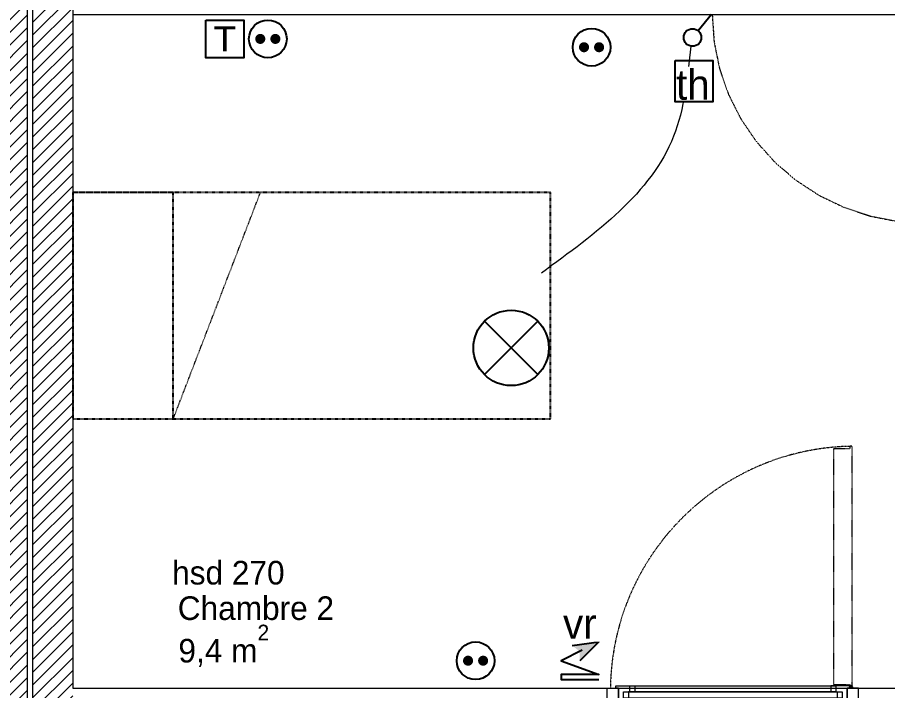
# Model space of a CAD drawing. Header units: centimetres. Extents: x 1724 to 19617, y -6503 to 8072.
# Drawn here: x 6203.9 to 6550.1, y 3547.5 to 3815.4 of the extents above; entities that cross this region are included whole.
import ezdxf

# ---------------------------------------------------------------- set-up
doc = ezdxf.new("R2010")
doc.units = ezdxf.units.CM
for name, pattern in [('Style de ligne -14', [0.147638, 0.098425, -0.049213]), ('Style de ligne -17', [0.347222, 0.20828, -0.138942]), ('Style de ligne -18', [0.164042, 0.054681, -0.109361]), ('VW-01', [0.41656, 0.20828, -0.20828])]:
    doc.linetypes.add(name, pattern=pattern)
doc.layers.add('B GÈnÈral', color=7, linetype='Continuous', lineweight=5)
for name, color, linetype in [('B Général', 252, 'Continuous'), ('C ANNOTATIONS-prestations', 252, 'Continuous'), ('C ANNOTATIONS-texte', 252, 'Continuous'), ('C ANNOTATIONS-texte surfaces', 252, 'Continuous'), ('D SURFACES-shab', 252, 'Continuous'), ('prlm-ELEC-CFA', 10, 'Continuous'), ('prlm-ELEC-CFO', 1, 'Continuous')]:
    doc.layers.add(name, color=color, linetype=linetype)
doc.styles.add('Eurostile', font='Eurosti.TTF')
doc.styles.add('Eurostile (bold)', font='Eurostib.TTF')
doc.styles.add('prlm-elec-cfa', font='comic.ttf', dxfattribs={"height": 12})
doc.styles.add('prlm-elec-cfo', font='comic.ttf', dxfattribs={"height": 12})
doc.styles.get("Standard").update_dxf_attribs({"font": 'isocp.shx', "height": 15})
pattern_1 = [(45, (0.0456, -2.938), (2.4253472, -2.6458333), [])]

# ---------------------------------------------------------------- blocks, each defined once
blk = doc.blocks.new('xi.PTCE')
at = {"layer": 'prlm-ELEC-CFO', "color": 0}
for points in [[(-10.61, 10.61), (10.61, -10.61)], [(10.61, 10.61), (-10.61, -10.61)]]:
    blk.add_lwpolyline(points, dxfattribs=at)
at = {"layer": 'prlm-ELEC-CFO', "color": 0, "linetype": 'ByBlock'}
blk.add_circle((0, 0), 15, dxfattribs=at)
blk = doc.blocks.new('xi.SA')
at = {"layer": 'prlm-ELEC-CFO', "color": 0}
blk.add_lwpolyline([(0.2, -1.28), (5.5, 5.28)], dxfattribs=at)
blk.add_circle((-2, -4), 3.5, dxfattribs=at)
blk = doc.blocks.new('xi.PC')
at = {"color": 0, "lineweight": 5}
blk.add_wipeout([(-7.5, -7.5), (7.5, -7.5), (7.5, 7.5), (-7.5, 7.5)], dxfattribs=at).dxf.layer = 'prlm-ELEC-CFO'
at = {"layer": 'prlm-ELEC-CFO', "color": 0, "linetype": 'ByBlock', "lineweight": 5, "const_width": 2}
for points in [[(-4, 0, 1), (-2, 0, 1)], [(2, 0, 1), (4, 0, 1)]]:
    blk.add_lwpolyline(points, format="xyb", close=True, dxfattribs=at)
at = {"layer": 'prlm-ELEC-CFO', "color": 0, "linetype": 'ByBlock', "lineweight": -2}
blk.add_circle((0, 0), 7.5, dxfattribs=at)
blk = doc.blocks.new('xi.TEL')
at = {"layer": 'prlm-ELEC-CFA', "color": 0, "linetype": 'ByBlock', "lineweight": -2, "flags": 128}
blk.add_lwpolyline([(-7.5, 7.5), (7.5, 7.5), (7.5, -7.5), (-7.5, -7.5)], close=True, dxfattribs=at)
at = {"layer": 'prlm-ELEC-CFA', "color": 0, "linetype": 'ByBlock', "insert": (0, 0), "char_height": 10, "width": 11.36, "attachment_point": 5}
blk.add_mtext('{\\fVerdana|b0|i0|c0|p34;T}', dxfattribs=at)
blk = doc.blocks.new('xi.VR')
at = {"layer": 'prlm-ELEC-CFO', "lineweight": 5}
blk.add_hatch(color=0, dxfattribs=at).paths.add_polyline_path([(-3, 6), (-0.1, 3.7), (0, 0), (7.5, 7.5)])
at = {"layer": 'prlm-ELEC-CFO', "color": 0}
for points in [[(-3, 6), (7.5, 7.5), (0, 0)], [(0.95, 4.23), (-7.5, 0), (7.5, -5.5), (-7.5, -5.5), (-7.5, -7.5), (7.5, -7.5)]]:
    blk.add_lwpolyline(points, dxfattribs=at)
blk = doc.blocks.new('PF 100.220 + VR')
at = {"layer": 'B Général', "color": 7, "linetype": 'Continuous', "lineweight": 13}
for p, q in [((-50, 7), (-50, 17)), ((50, 7), (50, 17))]:
    blk.add_line(p, q, dxfattribs=at)
at = {"layer": 'B Général', "color": 7, "linetype": 'Continuous', "lineweight": 35}
for p, q in [((-50, 7), (-50, -9)), ((50, 7), (50, -9))]:
    blk.add_line(p, q, dxfattribs=at)
at = {"layer": 'B Général'}
blk.add_line((45, 9), (-45, 9), dxfattribs=at)
at = {"layer": 'B Général', "color": 7, "linetype": 'Style de ligne -14', "lineweight": 5, "flags": 128}
blk.add_lwpolyline([(47.5, 113.27), (46.5, 113.27), (46.5, 112.27), (40, 112.27), (40, 18.5), (46.5, 18.5), (46.5, 17.5), (47.5, 17.5)], close=True, dxfattribs=at)
at = {"layer": 'B Général', "color": 7, "linetype": 'Continuous', "lineweight": 5, "flags": 128}
for points in [[(-39, 15.5), (-41.5, 15.5), (-41.5, 13), (-39, 13), (-39, 10.5), (-45.5, 10.5), (-45.5, 17), (-46.5, 17), (-46.5, 18), (-39, 18)], [(39, 15.5), (41.5, 15.5), (41.5, 13), (39, 13), (39, 10.5), (45.5, 10.5), (45.5, 17), (46.5, 17), (46.5, 18), (39, 18)]]:
    blk.add_lwpolyline(points, close=True, dxfattribs=at)
at = {"layer": 'B Général', "lineweight": 5, "flags": 128}
for points in [[(-41, 18), (41, 18), (41, 15.5), (-41, 15.5)], [(-43, 10.5), (-43, 9), (-50, 9), (-50, 17), (-45.5, 17), (-45.5, 10.5)], [(-43.5, 15.5), (43.5, 15.5), (43.5, 13), (-43.5, 13)], [(43, 10.5), (43, 9), (50, 9), (50, 17), (45.5, 17), (45.5, 10.5)], [(-41, 13), (41, 13), (41, 10.5), (-41, 10.5)]]:
    blk.add_lwpolyline(points, close=True, dxfattribs=at)
at = {"layer": 'B Général', "color": 7, "linetype": 'Style de ligne -17', "lineweight": 5, "flags": 128}
blk.add_lwpolyline([(-50, 9), (50, 9), (50, -11), (-50, -11)], close=True, dxfattribs=at)
at = {"layer": 'B Général', "lineweight": 13, "flags": 128}
blk.add_lwpolyline([(-50, -9), (-50, -17), (50, -17), (50, -9)], dxfattribs=at)
at = {"layer": 'B Général'}
blk.add_circle((47, 17.5), 0.5, dxfattribs=at)
at = {"layer": 'B Général', "color": 7, "linetype": 'Style de ligne -18', "lineweight": 5}
blk.add_arc((48.78, 15.78), 97.5, 90.8973, 179.2823, dxfattribs=at)
at = {"layer": 'B Général', "insert": (-21.61, 2.64), "char_height": 7.049, "attachment_point": 1, "rotation": 360, "line_spacing_factor": 0.895453, "style": 'Eurostile'}
blk.add_mtext('PF + VR', dxfattribs=at)
at = {"layer": 'C ANNOTATIONS-prestations', "attachment_point": 1, "rotation": 360, "line_spacing_factor": 0.895453}
for s, insert, char_height, style in [('1', (-41.14, -4.78), 9.4, 'Eurostile (bold)'), ('100x220', (-21.61, -7.84), 7.049, 'Eurostile')]:
    blk.add_mtext(s, dxfattribs=dict(at, insert=insert, char_height=char_height, style=style))
blk = doc.blocks.new('Lit 90.190')
at = {"layer": 'B Général', "color": 7, "linetype": 'VW-01', "lineweight": 5}
blk.add_line((45, 54.99), (-45, 20.35), dxfattribs=at)
at = {"layer": 'B Général', "linetype": 'VW-01', "flags": 128}
for points in [[(-45, 95), (45, 95), (45, -95), (-45, -95)], [(-45, 95), (45, 95), (45, 54.99), (-45, 54.99)]]:
    blk.add_lwpolyline(points, close=True, dxfattribs=at)

msp = doc.modelspace()

# ---------------------------------------------------------------- hatches: boundary and pattern name
at = {"layer": 'B GÈnÈral', "linetype": 'Continuous', "lineweight": 5}
h = msp.add_hatch(dxfattribs=at)
h.set_pattern_fill('50_BETON', style=0, pattern_type=2)
h.set_pattern_definition(pattern_1)
h.paths.add_polyline_path([(6207.934, 4131.451), (6191.934, 4131.451), (6191.934, 3322.452), (6207.934, 3322.452)])
h = msp.add_hatch(dxfattribs=at)
h.set_pattern_fill('50_BETON', style=0, pattern_type=2)
h.set_pattern_definition(pattern_1)
h.paths.add_polyline_path([(6209.934, 3522.451), (6225.934, 3538.451), (6225.934, 4131.451), (6209.934, 4131.451)])

# ---------------------------------------------------------------- linework, layer by layer
at = {"layer": 'B Général', "color": 7, "linetype": 'Continuous', "lineweight": 18}
for p, q in [((6207.934, 3322.452), (6207.934, 4131.451)), ((6209.934, 4131.451), (6209.934, 3522.451)), ((6225.934, 4131.451), (6225.934, 3548.451))]:
    msp.add_line(p, q, dxfattribs=at)
at = {"layer": 'B Général', "color": 7, "linetype": 'Continuous', "lineweight": 5}
for p, q in [((6207.934, 3322.452), (6207.934, 4131.451)), ((6209.934, 4131.451), (6209.934, 3522.451)), ((6225.934, 4131.451), (6225.934, 3548.451)), ((6225.934, 3548.451), (6438.51, 3548.451)), ((6538.51, 3548.451), (6738.53, 3548.451))]:
    msp.add_line(p, q, dxfattribs=at)
at = {"layer": 'B Général', "color": 7, "linetype": 'Continuous', "lineweight": 13}
for p, q in [((6225.934, 3548.451), (6438.51, 3548.451)), ((6438.51, 3514.451), (6438.51, 3548.451)), ((6538.51, 3548.451), (6738.53, 3548.451)), ((6538.51, 3514.451), (6538.51, 3548.451))]:
    msp.add_line(p, q, dxfattribs=at)
at = {"layer": 'B Général', "linetype": 'Style de ligne -18', "lineweight": 5, "flags": 128}
msp.add_lwpolyline([(6480.31, 3816.452), (6481.038, 3805.618), (6483.207, 3794.97), (6486.781, 3784.689), (6491.698, 3774.952), (6497.875, 3765.924), (6505.206, 3757.762), (6513.566, 3750.603), (6522.81, 3744.571), (6532.782, 3739.77), (6543.311, 3736.28), (6554.216, 3734.162), (6565.31, 3733.452)], dxfattribs=at)
at = {"layer": 'prlm-ELEC-CFO', "lineweight": 13}
msp.add_spline([(6471.795, 3803.952), (6464.91, 3768.069), (6412.346, 3713.616)], degree=3, dxfattribs=at)

# ---------------------------------------------------------------- block references
at = {"layer": 'B Général', "color": 7, "xscale": -1, "rotation": 90}
msp.add_blockref('Lit 90.190', (6320.934, 3700.681), dxfattribs=at)
at = {"layer": 'B Général', "color": 7}
msp.add_blockref('PF 100.220 + VR', (6488.51, 3531.451), dxfattribs=at)
at = {"layer": 'prlm-ELEC-CFA'}
msp.add_blockref('xi.TEL', (6286.443, 3806.817), dxfattribs=at)
at = {"layer": 'prlm-ELEC-CFO'}
for name, p in [('xi.SA', (6474.454, 3811.389)), ('xi.PC', (6303.542, 3806.817)), ('xi.PTCE', (6400.32, 3683.84)), ('xi.PC', (6386.175, 3559.389)), ('xi.VR', (6427.652, 3559.389))]:
    msp.add_blockref(name, p, dxfattribs=at)

# ---------------------------------------------------------------- texts
at = {"layer": 'C ANNOTATIONS-prestations', "insert": (6265.481, 3589.578), "char_height": 9.3982, "width": 66.53222, "attachment_point": 7, "line_spacing_factor": 0.895453, "style": 'Eurostile'}
msp.add_mtext('hsd 270', dxfattribs=at)
at = {"layer": 'C ANNOTATIONS-texte', "insert": (6298.795, 3575.467), "char_height": 9.3982, "attachment_point": 8, "line_spacing_factor": 0.895453, "style": 'Eurostile'}
msp.add_mtext('Chambre 2', dxfattribs=at)
at = {"layer": 'C ANNOTATIONS-texte surfaces', "insert": (6286.026, 3573.717), "char_height": 9.39822, "attachment_point": 2, "line_spacing_factor": 0.895453, "style": 'Eurostile'}
msp.add_mtext('9,4 m{\\H0.6667x;\\S2^ ;}', dxfattribs=at)

# ---------------------------------------------------------------- next in the draw order: block references
at = {"layer": 'prlm-ELEC-CFO'}
msp.add_blockref('xi.PC', (6432.303, 3803.515), dxfattribs=at)

# ---------------------------------------------------------------- next in the draw order: texts
at = {"layer": 'prlm-ELEC-CFO', "lineweight": 20, "insert": (6427.652, 3574.106), "char_height": 12, "attachment_point": 5, "line_spacing_factor": 0.8, "style": 'prlm-elec-cfo', "bg_fill": 3, "box_fill_scale": 1.1, "bg_fill_color": 256, "bg_fill_transparency": 0}
msp.add_mtext('vr', dxfattribs=at)

# ---------------------------------------------------------------- next in the draw order: linework, layer by layer
at = {"layer": 'D SURFACES-shab', "lineweight": 18, "flags": 128}
msp.add_lwpolyline([(6225.934, 3816.452), (6225.934, 3548.451), (6576.313, 3548.451), (6576.313, 3816.452)], close=True, dxfattribs=at)

# ---------------------------------------------------------------- next in the draw order: texts
at = {"layer": 'prlm-ELEC-CFO', "lineweight": 20, "insert": (6472.6, 3788.543), "char_height": 12, "attachment_point": 5, "line_spacing_factor": 0.8, "style": 'prlm-elec-cfa', "bg_fill": 3, "box_fill_scale": 1.1, "bg_fill_color": 256, "bg_fill_transparency": 0}
msp.add_mtext('th', dxfattribs=at)

# ---------------------------------------------------------------- next in the draw order: linework, layer by layer
at = {"layer": 'prlm-ELEC-CFO'}
msp.add_lwpolyline([(6465.557, 3798.258), (6480.526, 3798.258), (6480.526, 3781.806), (6465.557, 3781.806)], close=True, dxfattribs=at)

doc.saveas('drawing.dxf')
